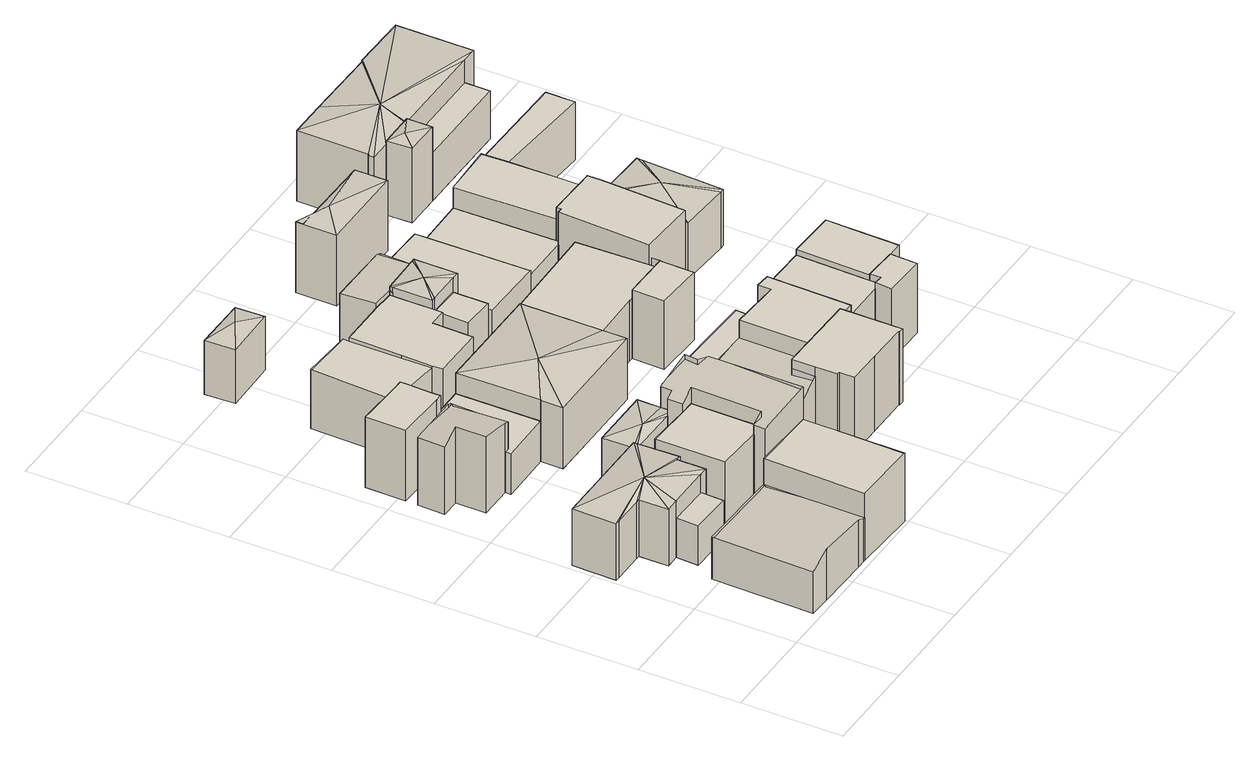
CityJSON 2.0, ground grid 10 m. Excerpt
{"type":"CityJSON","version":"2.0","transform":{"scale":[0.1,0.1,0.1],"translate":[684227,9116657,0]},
"CityObjects":{
"building1":{"type":"Building","attributes":{"Building Type":"Residential","Roof Shape":"gable","Roof Material":"Clay Tile Shingle","Roof Material Code":"3","Roof Direction":"west","Building Height":4.39,"Roof Slope":25.9,"Footprint Area":89.9,"Solar PV Capacity Low":11.26,"Solar PV Capacity High":14.78,"Solar Annual Energy Low":16232,"Solar Annual Energy High":21392,"Suitable PV Area":67.2},"geometry":[{"type":"MultiSurface","lod":"2.2","boundaries":[[[0,1,2,3,4,5,6]],[[6,5,7,8]],[[5,4,9,7]],[[4,3,10,9]],[[3,2,11,10]],[[2,1,12,11]],[[1,0,13,12]],[[0,6,8,13]],[[8,7,9,10,11,12,13]]]}]},
"building2":{"type":"Building","attributes":{"Building Type":"Residential","Roof Shape":"hip","Roof Material":"Concrete Glazed Tile","Roof Material Code":"1","Roof Direction":"west","Building Height":6.03,"Roof Slope":26.2,"Footprint Area":68.13,"Solar PV Capacity Low":8.53,"Solar PV Capacity High":11.2,"Solar Annual Energy Low":12301,"Solar Annual Energy High":16211,"Suitable PV Area":50.93},"geometry":[{"type":"MultiSurface","lod":"2.2","boundaries":[[[14,15,16,17,18,19,20,21,22,23,24,25,26]],[[26,25,27,28]],[[25,24,29,27]],[[24,23,30,29]],[[23,22,31,30]],[[22,21,32,31]],[[21,20,33,32]],[[20,19,34,33]],[[19,18,35,34]],[[18,17,36,35]],[[17,16,37,36]],[[16,15,38,37]],[[15,14,39,38]],[[14,26,28,39]],[[28,27,40]],[[27,29,40]],[[29,30,40]],[[30,31,40]],[[31,32,40]],[[32,33,40]],[[33,34,40]],[[34,35,40]],[[35,36,40]],[[36,37,40]],[[37,38,40]],[[38,39,40]],[[39,28,40]]]}]},
"building3":{"type":"Building","attributes":{"Building Type":"Residential","Roof Shape":"shed","Roof Material":"Concrete Glazed Tile","Roof Material Code":"1","Roof Direction":"west","Building Height":4.14,"Roof Slope":12,"Footprint Area":9.91,"Solar PV Capacity Low":1.24,"Solar PV Capacity High":1.63,"Solar Annual Energy Low":1789,"Solar Annual Energy High":2358,"Suitable PV Area":7.41},"geometry":[{"type":"MultiSurface","lod":"2.2","boundaries":[[[15,14,41,42]],[[42,41,43,44]],[[41,14,45,43]],[[14,15,46,45]],[[15,42,44,46]],[[44,43,45,46]]]}]},
"building4":{"type":"Building","attributes":{"Building Type":"Residential","Roof Shape":"gable","Roof Material":"Concrete Glazed Tile","Roof Material Code":"1","Roof Direction":"west","Building Height":7.17,"Roof Slope":28.4,"Footprint Area":26.65,"Solar PV Capacity Low":3.34,"Solar PV Capacity High":4.38,"Solar Annual Energy Low":4812,"Solar Annual Energy High":6342,"Suitable PV Area":19.92},"geometry":[{"type":"MultiSurface","lod":"2.2","boundaries":[[[47,48,49,50,51,52,53,54,55]],[[55,54,56,57]],[[54,53,58,56]],[[53,52,59,58]],[[52,51,60,59]],[[51,50,61,60]],[[50,49,62,61]],[[49,48,63,62]],[[48,47,64,63]],[[47,55,57,64]],[[57,56,58,59,60,61,62,63,64]]]}]},
"building5":{"type":"Building","attributes":{"Building Type":"Residential","Roof Shape":"flat","Roof Material":"Concrete Glazed Tile","Roof Material Code":"1","Roof Direction":"west","Building Height":7.45,"Roof Slope":13.1,"Footprint Area":23.4,"Solar PV Capacity Low":2.93,"Solar PV Capacity High":3.85,"Solar Annual Energy Low":4224,"Solar Annual Energy High":5567,"Suitable PV Area":17.49},"geometry":[{"type":"MultiSurface","lod":"2.2","boundaries":[[[65,66,67,68,69,70,71,72]],[[72,71,73,74]],[[71,70,75,73]],[[70,69,76,75]],[[69,68,77,76]],[[68,67,78,77]],[[67,66,79,78]],[[66,65,80,79]],[[65,72,74,80]],[[74,73,75,76,77,78,79,80]]]}]},
"building6":{"type":"Building","attributes":{"Building Type":"Residential","Roof Shape":"gable","Roof Material":"Clay Tile Shingle","Roof Material Code":"3","Roof Direction":"west","Building Height":7.09,"Roof Slope":31.6,"Footprint Area":66.88,"Solar PV Capacity Low":8.37,"Solar PV Capacity High":11,"Solar Annual Energy Low":12074,"Solar Annual Energy High":15913,"Suitable PV Area":49.99},"geometry":[{"type":"MultiSurface","lod":"2.2","boundaries":[[[81,82,5,4]],[[4,5,83,84]],[[5,82,85,83]],[[82,81,86,85]],[[81,4,84,86]],[[84,83,85,86]]]}]},
"building7":{"type":"Building","attributes":{"Building Type":"Residential","Roof Shape":"shed","Roof Material":"Concrete Glazed Tile","Roof Material Code":"1","Roof Direction":"west","Building Height":6.28,"Roof Slope":19.3,"Footprint Area":43.24,"Solar PV Capacity Low":5.41,"Solar PV Capacity High":7.11,"Solar Annual Energy Low":7806,"Solar Annual Energy High":10288,"Suitable PV Area":32.32},"geometry":[{"type":"MultiSurface","lod":"2.2","boundaries":[[[87,88,89,90,91,92]],[[92,91,93,94]],[[91,90,95,93]],[[90,89,96,95]],[[89,88,97,96]],[[88,87,98,97]],[[87,92,94,98]],[[94,93,95,96,97,98]]]}]},
"building8":{"type":"Building","attributes":{"Building Type":"Residential","Roof Shape":"flat","Roof Material":"Concrete Glazed Tile","Roof Material Code":"1","Roof Direction":"west","Building Height":4.26,"Roof Slope":13,"Footprint Area":41.93,"Solar PV Capacity Low":5.25,"Solar PV Capacity High":6.89,"Solar Annual Energy Low":7569,"Solar Annual Energy High":9976,"Suitable PV Area":31.34},"geometry":[{"type":"MultiSurface","lod":"2.2","boundaries":[[[70,69,68,51,50,49,48,47,99,100,101,102]],[[102,101,103,104]],[[101,100,105,103]],[[100,99,106,105]],[[99,47,107,106]],[[47,48,108,107]],[[48,49,109,108]],[[49,50,110,109]],[[50,51,111,110]],[[51,68,112,111]],[[68,69,113,112]],[[69,70,114,113]],[[70,102,104,114]],[[104,103,105,106,107,108,109,110,111,112,113,114]]]}]},
"building9":{"type":"Building","attributes":{"Building Type":"Residential","Roof Shape":"hip","Roof Material":"Concrete Glazed Tile","Roof Material Code":"1","Roof Direction":"west","Building Height":5.39,"Roof Slope":21.5,"Footprint Area":21.39,"Solar PV Capacity Low":2.68,"Solar PV Capacity High":3.52,"Solar Annual Energy Low":3862,"Solar Annual Energy High":5089,"Suitable PV Area":15.99},"geometry":[{"type":"MultiSurface","lod":"2.2","boundaries":[[[115,20,19,116,117,118,119]],[[119,118,120,121]],[[118,117,122,120]],[[117,116,123,122]],[[116,19,124,123]],[[19,20,125,124]],[[20,115,126,125]],[[115,119,121,126]],[[121,120,127]],[[120,122,127]],[[122,123,127]],[[123,124,127]],[[124,125,127]],[[125,126,127]],[[126,121,127]]]}]},
"building10":{"type":"Building","attributes":{"Building Type":"Residential","Roof Shape":"gable","Roof Material":"Concrete Glazed Tile","Roof Material Code":"1","Roof Direction":"west","Building Height":6.14,"Roof Slope":33.3,"Footprint Area":48.23,"Solar PV Capacity Low":6.04,"Solar PV Capacity High":7.93,"Solar Annual Energy Low":8707,"Solar Annual Energy High":11476,"Suitable PV Area":36.05},"geometry":[{"type":"MultiSurface","lod":"2.2","boundaries":[[[128,65,72,71,129,130,131,132]],[[132,131,133,134]],[[131,130,135,133]],[[130,129,136,135]],[[129,71,137,136]],[[71,72,138,137]],[[72,65,139,138]],[[65,128,140,139]],[[128,132,134,140]],[[134,133,135,136,137,138,139,140]]]}]},
"building11":{"type":"Building","attributes":{"Building Type":"Residential","Roof Shape":"gable","Roof Material":"Concrete Glazed Tile","Roof Material Code":"1","Roof Direction":"west","Building Height":7.21,"Roof Slope":28.9,"Footprint Area":61.35,"Solar PV Capacity Low":7.68,"Solar PV Capacity High":10.09,"Solar Annual Energy Low":11076,"Solar Annual Energy High":14598,"Suitable PV Area":45.86},"geometry":[{"type":"MultiSurface","lod":"2.2","boundaries":[[[118,117,116,91,90,89,88,141,142,143,144,145]],[[145,144,146,147]],[[144,143,148,146]],[[143,142,149,148]],[[142,141,150,149]],[[141,88,151,150]],[[88,89,152,151]],[[89,90,153,152]],[[90,91,154,153]],[[91,116,155,154]],[[116,117,156,155]],[[117,118,157,156]],[[118,145,147,157]],[[147,146,148,149,150,151,152,153,154,155,156,157]]]}]},
"building12":{"type":"Building","attributes":{"Building Type":"Residential","Roof Shape":"hip","Roof Material":"Concrete Glazed Tile","Roof Material Code":"1","Roof Direction":"west","Building Height":5.72,"Roof Slope":24,"Footprint Area":15.98,"Solar PV Capacity Low":2,"Solar PV Capacity High":2.63,"Solar Annual Energy Low":2885,"Solar Annual Energy High":3803,"Suitable PV Area":11.95},"geometry":[{"type":"MultiSurface","lod":"2.2","boundaries":[[[158,159,160,161]],[[161,160,162,163]],[[160,159,164,162]],[[159,158,165,164]],[[158,161,163,165]],[[163,162,166]],[[162,164,166]],[[164,165,166]],[[165,163,166]]]}]},
"building13":{"type":"Building","attributes":{"Building Type":"Residential","Roof Shape":"hip","Roof Material":"Concrete Glazed Tile","Roof Material Code":"1","Roof Direction":"west","Building Height":6.48,"Roof Slope":21.2,"Footprint Area":120.11,"Solar PV Capacity Low":15.04,"Solar PV Capacity High":19.75,"Solar Annual Energy Low":21685,"Solar Annual Energy High":28579,"Suitable PV Area":89.78},"geometry":[{"type":"MultiSurface","lod":"2.2","boundaries":[[[167,102,100,101,168,169,170]],[[170,169,171,172]],[[169,168,173,171]],[[168,101,174,173]],[[101,100,175,174]],[[100,102,176,175]],[[102,167,177,176]],[[167,170,172,177]],[[172,171,178]],[[171,173,178]],[[173,174,178]],[[174,175,178]],[[175,176,178]],[[176,177,178]],[[177,172,178]]]}]},
"building14":{"type":"Building","attributes":{"Building Type":"Residential","Roof Shape":"flat","Roof Material":"Concrete Glazed Tile","Roof Material Code":"1","Roof Direction":"west","Building Height":6.45,"Roof Slope":14,"Footprint Area":58.91,"Solar PV Capacity Low":7.38,"Solar PV Capacity High":9.69,"Solar Annual Energy Low":10636,"Solar Annual Energy High":14017,"Suitable PV Area":44.03},"geometry":[{"type":"MultiSurface","lod":"2.2","boundaries":[[[179,180,181,182,183,184,185,131,130,129]],[[129,130,186,187]],[[130,131,188,186]],[[131,185,189,188]],[[185,184,190,189]],[[184,183,191,190]],[[183,182,192,191]],[[182,181,193,192]],[[181,180,194,193]],[[180,179,195,194]],[[179,129,187,195]],[[187,186,188,189,190,191,192,193,194,195]]]}]},
"building15":{"type":"Building","attributes":{"Building Type":"Residential","Roof Shape":"gable","Roof Material":"Concrete Glazed Tile","Roof Material Code":"1","Roof Direction":"west","Building Height":5.86,"Roof Slope":29.1,"Footprint Area":40.79,"Solar PV Capacity Low":5.11,"Solar PV Capacity High":6.71,"Solar Annual Energy Low":7364,"Solar Annual Energy High":9706,"Suitable PV Area":30.49},"geometry":[{"type":"MultiSurface","lod":"2.2","boundaries":[[[196,143,142,197,198,199]],[[199,198,200,201]],[[198,197,202,200]],[[197,142,203,202]],[[142,143,204,203]],[[143,196,205,204]],[[196,199,201,205]],[[201,200,202,203,204,205]]]}]},
"building16":{"type":"Building","attributes":{"Building Type":"Residential","Roof Shape":"shed","Roof Material":"Concrete Glazed Tile","Roof Material Code":"1","Roof Direction":"west","Building Height":7.79,"Roof Slope":19.8,"Footprint Area":51.89,"Solar PV Capacity Low":6.5,"Solar PV Capacity High":8.53,"Solar Annual Energy Low":9368,"Solar Annual Energy High":12346,"Suitable PV Area":38.79},"geometry":[{"type":"MultiSurface","lod":"2.2","boundaries":[[[199,198,197,206,207,208,209,210,211,212,213,214]],[[214,213,215,216]],[[213,212,217,215]],[[212,211,218,217]],[[211,210,219,218]],[[210,209,220,219]],[[209,208,221,220]],[[208,207,222,221]],[[207,206,223,222]],[[206,197,224,223]],[[197,198,225,224]],[[198,199,226,225]],[[199,214,216,226]],[[216,215,217,218,219,220,221,222,223,224,225,226]]]}]},
"building17":{"type":"Building","attributes":{"Building Type":"Residential","Roof Shape":"shed","Roof Material":"Concrete Glazed Tile","Roof Material Code":"1","Roof Direction":"west","Building Height":5.9,"Roof Slope":16.7,"Footprint Area":11.25,"Solar PV Capacity Low":1.41,"Solar PV Capacity High":1.85,"Solar Annual Energy Low":2031,"Solar Annual Energy High":2676,"Suitable PV Area":8.41},"geometry":[{"type":"MultiSurface","lod":"2.2","boundaries":[[[227,228,229,230]],[[230,229,231,232]],[[229,228,233,231]],[[228,227,234,233]],[[227,230,232,234]],[[232,231,233,234]]]}]},
"building18":{"type":"Building","attributes":{"Building Type":"Residential","Roof Shape":"flat","Roof Material":"Concrete Glazed Tile","Roof Material Code":"1","Roof Direction":"west","Building Height":4.16,"Roof Slope":13.7,"Footprint Area":43.39,"Solar PV Capacity Low":5.43,"Solar PV Capacity High":7.14,"Solar Annual Energy Low":7834,"Solar Annual Energy High":10324,"Suitable PV Area":32.43},"geometry":[{"type":"MultiSurface","lod":"2.2","boundaries":[[[145,144,143,196,235,236,237,238]],[[238,237,239,240]],[[237,236,241,239]],[[236,235,242,241]],[[235,196,243,242]],[[196,143,244,243]],[[143,144,245,244]],[[144,145,246,245]],[[145,238,240,246]],[[240,239,241,242,243,244,245,246]]]}]},
"building19":{"type":"Building","attributes":{"Building Type":"Residential","Roof Shape":"gable","Roof Material":"Concrete Glazed Tile","Roof Material Code":"1","Roof Direction":"west","Building Height":6.76,"Roof Slope":30.3,"Footprint Area":23.25,"Solar PV Capacity Low":2.91,"Solar PV Capacity High":3.82,"Solar Annual Energy Low":4197,"Solar Annual Energy High":5531,"Suitable PV Area":17.38},"geometry":[{"type":"MultiSurface","lod":"2.2","boundaries":[[[247,185,184,183,184,248,249,250]],[[250,249,251,252]],[[249,248,253,251]],[[248,184,254,253]],[[184,183,255,254]],[[184,185,256,254]],[[185,247,257,256]],[[247,250,252,257]],[[252,251,253,254,255,254,256,257]]]}]},
"building20":{"type":"Building","attributes":{"Building Type":"Residential","Roof Shape":"hip","Roof Material":"Concrete Glazed Tile","Roof Material Code":"1","Roof Direction":"west","Building Height":7.37,"Roof Slope":22.9,"Footprint Area":19.22,"Solar PV Capacity Low":2.41,"Solar PV Capacity High":3.16,"Solar Annual Energy Low":3471,"Solar Annual Energy High":4574,"Suitable PV Area":14.37},"geometry":[{"type":"MultiSurface","lod":"2.2","boundaries":[[[248,184,183,258,229,228,259,260]],[[260,259,261,262]],[[259,228,263,261]],[[228,229,264,263]],[[229,258,265,264]],[[258,183,266,265]],[[183,184,267,266]],[[184,248,268,267]],[[248,260,262,268]],[[262,261,269]],[[261,263,269]],[[263,264,269]],[[264,265,269]],[[265,266,269]],[[266,267,269]],[[267,268,269]],[[268,262,269]]]}]},
"building21":{"type":"Building","attributes":{"Building Type":"Residential","Roof Shape":"shed","Roof Material":"Concrete Glazed Tile","Roof Material Code":"1","Roof Direction":"west","Building Height":7.7,"Roof Slope":10.1,"Footprint Area":47.37,"Solar PV Capacity Low":5.93,"Solar PV Capacity High":7.79,"Solar Annual Energy Low":8552,"Solar Annual Energy High":11271,"Suitable PV Area":35.41},"geometry":[{"type":"MultiSurface","lod":"2.2","boundaries":[[[236,235,196,199,214,213,270,271]],[[271,270,272,273]],[[270,213,274,272]],[[213,214,275,274]],[[214,199,276,275]],[[199,196,277,276]],[[196,235,278,277]],[[235,236,279,278]],[[236,271,273,279]],[[273,272,274,275,276,277,278,279]]]}]},
"building22":{"type":"Building","attributes":{"Building Type":"Residential","Roof Shape":"flat","Roof Material":"Concrete Glazed Tile","Roof Material Code":"1","Roof Direction":"west","Building Height":6.39,"Roof Slope":11.7,"Footprint Area":83.5,"Solar PV Capacity Low":10.46,"Solar PV Capacity High":13.73,"Solar Annual Energy Low":15076,"Solar Annual Energy High":19869,"Suitable PV Area":62.42},"geometry":[{"type":"MultiSurface","lod":"2.2","boundaries":[[[167,170,280,281,282,283,284]],[[284,283,285,286]],[[283,282,287,285]],[[282,281,288,287]],[[281,280,289,288]],[[280,170,290,289]],[[170,167,291,290]],[[167,284,286,291]],[[286,285,287,288,289,290,291]]]}]},
"building23":{"type":"Building","attributes":{"Building Type":"Residential","Roof Shape":"shed","Roof Material":"Concrete Glazed Tile","Roof Material Code":"1","Roof Direction":"west","Building Height":7.17,"Roof Slope":12.4,"Footprint Area":16.18,"Solar PV Capacity Low":2.03,"Solar PV Capacity High":2.66,"Solar Annual Energy Low":2921,"Solar Annual Energy High":3849,"Suitable PV Area":12.09},"geometry":[{"type":"MultiSurface","lod":"2.2","boundaries":[[[282,281,292,293,283]],[[283,293,294,295]],[[293,292,296,294]],[[292,281,297,296]],[[281,282,298,297]],[[282,283,295,298]],[[294,296,297,298,295]]]}]},
"building24":{"type":"Building","attributes":{"Building Type":"Residential","Roof Shape":"shed","Roof Material":"Concrete Glazed Tile","Roof Material Code":"1","Roof Direction":"west","Building Height":5.1,"Roof Slope":19.2,"Footprint Area":72.24,"Solar PV Capacity Low":9.05,"Solar PV Capacity High":11.88,"Solar Annual Energy Low":13043,"Solar Annual Energy High":17190,"Suitable PV Area":54},"geometry":[{"type":"MultiSurface","lod":"2.2","boundaries":[[[249,248,260,259,228,227,299,300,301,302,303]],[[303,302,304,305]],[[302,301,306,304]],[[301,300,307,306]],[[300,299,308,307]],[[299,227,309,308]],[[227,228,310,309]],[[228,259,311,310]],[[259,260,312,311]],[[260,248,313,312]],[[248,249,314,313]],[[249,303,305,314]],[[305,304,306,307,308,309,310,311,312,313,314]]]}]},
"building25":{"type":"Building","attributes":{"Building Type":"Residential","Roof Shape":"flat","Roof Material":"Concrete Glazed Tile","Roof Material Code":"1","Roof Direction":"west","Building Height":6.85,"Roof Slope":13.5,"Footprint Area":41.63,"Solar PV Capacity Low":5.21,"Solar PV Capacity High":6.85,"Solar Annual Energy Low":7515,"Solar Annual Energy High":9905,"Suitable PV Area":31.12},"geometry":[{"type":"MultiSurface","lod":"2.2","boundaries":[[[271,270,315,316,317,318,319]],[[319,318,320,321]],[[318,317,322,320]],[[317,316,323,322]],[[316,315,324,323]],[[315,270,325,324]],[[270,271,326,325]],[[271,319,321,326]],[[321,320,322,323,324,325,326]]]}]},
"building26":{"type":"Building","attributes":{"Building Type":"Residential","Roof Shape":"shed","Roof Material":"Concrete Glazed Tile","Roof Material Code":"1","Roof Direction":"west","Building Height":7.42,"Roof Slope":15.5,"Footprint Area":10.78,"Solar PV Capacity Low":1.35,"Solar PV Capacity High":1.77,"Solar Annual Energy Low":1946,"Solar Annual Energy High":2565,"Suitable PV Area":8.06},"geometry":[{"type":"MultiSurface","lod":"2.2","boundaries":[[[327,318,317,316,328,329]],[[329,328,330,331]],[[328,316,332,330]],[[316,317,333,332]],[[317,318,334,333]],[[318,327,335,334]],[[327,329,331,335]],[[331,330,332,333,334,335]]]}]},
"building27":{"type":"Building","attributes":{"Building Type":"Residential","Roof Shape":"hip","Roof Material":"Concrete Glazed Tile","Roof Material Code":"1","Roof Direction":"west","Building Height":7.48,"Roof Slope":28.8,"Footprint Area":29.44,"Solar PV Capacity Low":3.69,"Solar PV Capacity High":4.84,"Solar Annual Energy Low":5316,"Solar Annual Energy High":7006,"Suitable PV Area":22.01},"geometry":[{"type":"MultiSurface","lod":"2.2","boundaries":[[[336,337,338,339,340,341]],[[341,340,342,343]],[[340,339,344,342]],[[339,338,345,344]],[[338,337,346,345]],[[337,336,347,346]],[[336,341,343,347]],[[343,342,348]],[[342,344,348]],[[344,345,348]],[[345,346,348]],[[346,347,348]],[[347,343,348]]]}]},
"building28":{"type":"Building","attributes":{"Building Type":"Residential","Roof Shape":"flat","Roof Material":"Concrete Glazed Tile","Roof Material Code":"1","Roof Direction":"west","Building Height":4.45,"Roof Slope":7.1,"Footprint Area":58.29,"Solar PV Capacity Low":7.3,"Solar PV Capacity High":9.59,"Solar Annual Energy Low":10524,"Solar Annual Energy High":13870,"Suitable PV Area":43.57},"geometry":[{"type":"MultiSurface","lod":"2.2","boundaries":[[[302,301,349,350,351,352]],[[352,351,353,354]],[[351,350,355,353]],[[350,349,356,355]],[[349,301,357,356]],[[301,302,358,357]],[[302,352,354,358]],[[354,353,355,356,357,358]]]}]},
"building29":{"type":"Building","attributes":{"Building Type":"Residential","Roof Shape":"shed","Roof Material":"Concrete Glazed Tile","Roof Material Code":"1","Roof Direction":"west","Building Height":7.25,"Roof Slope":17.3,"Footprint Area":37.64,"Solar PV Capacity Low":4.71,"Solar PV Capacity High":6.19,"Solar Annual Energy Low":6796,"Solar Annual Energy High":8956,"Suitable PV Area":28.14},"geometry":[{"type":"MultiSurface","lod":"2.2","boundaries":[[[359,319,318,327,360,361,362]],[[362,361,363,364]],[[361,360,365,363]],[[360,327,366,365]],[[327,318,367,366]],[[318,319,368,367]],[[319,359,369,368]],[[359,362,364,369]],[[364,363,365,366,367,368,369]]]}]},
"building30":{"type":"Building","attributes":{"Building Type":"Residential","Roof Shape":"shed","Roof Material":"Concrete Glazed Tile","Roof Material Code":"1","Roof Direction":"west","Building Height":7.83,"Roof Slope":13.6,"Footprint Area":59.16,"Solar PV Capacity Low":7.41,"Solar PV Capacity High":9.73,"Solar Annual Energy Low":10681,"Solar Annual Energy High":14077,"Suitable PV Area":44.22},"geometry":[{"type":"MultiSurface","lod":"2.2","boundaries":[[[370,351,350,349,371,372,373,374]],[[374,373,375,376]],[[373,372,377,375]],[[372,371,378,377]],[[371,349,379,378]],[[349,350,380,379]],[[350,351,381,380]],[[351,370,382,381]],[[370,374,376,382]],[[376,375,377,378,379,380,381,382]]]}]},
"building31":{"type":"Building","attributes":{"Building Type":"Residential","Roof Shape":"gable","Roof Material":"Concrete Glazed Tile","Roof Material Code":"1","Roof Direction":"west","Building Height":6.74,"Roof Slope":34.7,"Footprint Area":53.46,"Solar PV Capacity Low":6.69,"Solar PV Capacity High":8.79,"Solar Annual Energy Low":9653,"Solar Annual Energy High":12721,"Suitable PV Area":39.96},"geometry":[{"type":"MultiSurface","lod":"2.2","boundaries":[[[383,384,352,351,370]],[[370,351,385,386]],[[351,352,387,385]],[[352,384,388,387]],[[384,383,389,388]],[[383,370,386,389]],[[386,385,387,388,389]]]}]},
"building32":{"type":"Building","attributes":{"Building Type":"Residential","Roof Shape":"hip","Roof Material":"Concrete Glazed Tile","Roof Material Code":"1","Roof Direction":"west","Building Height":5.98,"Roof Slope":20.1,"Footprint Area":49.46,"Solar PV Capacity Low":6.19,"Solar PV Capacity High":8.13,"Solar Annual Energy Low":8930,"Solar Annual Energy High":11769,"Suitable PV Area":36.97},"geometry":[{"type":"MultiSurface","lod":"2.2","boundaries":[[[390,391,392,393,394,395,396]],[[396,395,397,398]],[[395,394,399,397]],[[394,393,400,399]],[[393,392,401,400]],[[392,391,402,401]],[[391,390,403,402]],[[390,396,398,403]],[[398,397,404]],[[397,399,404]],[[399,400,404]],[[400,401,404]],[[401,402,404]],[[402,403,404]],[[403,398,404]]]}]},
"building33":{"type":"Building","attributes":{"Building Type":"Residential","Roof Shape":"hip","Roof Material":"Concrete Glazed Tile","Roof Material Code":"1","Roof Direction":"west","Building Height":7.89,"Roof Slope":20.6,"Footprint Area":9.21,"Solar PV Capacity Low":1.15,"Solar PV Capacity High":1.51,"Solar Annual Energy Low":1662,"Solar Annual Energy High":2191,"Suitable PV Area":6.88},"geometry":[{"type":"MultiSurface","lod":"2.2","boundaries":[[[405,406,407,408]],[[408,407,409,410]],[[407,406,411,409]],[[406,405,412,411]],[[405,408,410,412]],[[410,409,413]],[[409,411,413]],[[411,412,413]],[[412,410,413]]]}]},
"building34":{"type":"Building","attributes":{"Building Type":"Residential","Roof Shape":"shed","Roof Material":"Concrete Glazed Tile","Roof Material Code":"1","Roof Direction":"west","Building Height":6.21,"Roof Slope":19.2,"Footprint Area":28.29,"Solar PV Capacity Low":3.54,"Solar PV Capacity High":4.65,"Solar Annual Energy Low":5107,"Solar Annual Energy High":6730,"Suitable PV Area":21.14},"geometry":[{"type":"MultiSurface","lod":"2.2","boundaries":[[[384,383,414,415]],[[415,414,416,417]],[[414,383,418,416]],[[383,384,419,418]],[[384,415,417,419]],[[417,416,418,419]]]}]},
"building35":{"type":"Building","attributes":{"Building Type":"Residential","Roof Shape":"hip","Roof Material":"Concrete Glazed Tile","Roof Material Code":"1","Roof Direction":"west","Building Height":7.5,"Roof Slope":21.4,"Footprint Area":133.95,"Solar PV Capacity Low":16.77,"Solar PV Capacity High":22.03,"Solar Annual Energy Low":24183,"Solar Annual Energy High":31872,"Suitable PV Area":100.13},"geometry":[{"type":"MultiSurface","lod":"2.2","boundaries":[[[420,421,422,423,424,407,406,425,406,426,427,428,429,430]],[[430,429,431,432]],[[429,428,433,431]],[[428,427,434,433]],[[427,426,435,434]],[[426,406,436,435]],[[406,425,437,436]],[[406,407,438,436]],[[407,424,439,438]],[[424,423,440,439]],[[423,422,441,440]],[[422,421,442,441]],[[421,420,443,442]],[[420,430,432,443]],[[432,431,444]],[[431,433,444]],[[433,434,444]],[[434,435,444]],[[435,436,444]],[[436,437,444]],[[436,438,444]],[[438,439,444]],[[439,440,444]],[[440,441,444]],[[441,442,444]],[[442,443,444]],[[443,432,444]]]}]},
"building36":{"type":"Building","attributes":{"Building Type":"Residential","Roof Shape":"flat","Roof Material":"Concrete Glazed Tile","Roof Material Code":"1","Roof Direction":"west","Building Height":5.08,"Roof Slope":12,"Footprint Area":25.42,"Solar PV Capacity Low":3.18,"Solar PV Capacity High":4.18,"Solar Annual Energy Low":4589,"Solar Annual Energy High":6048,"Suitable PV Area":19},"geometry":[{"type":"MultiSurface","lod":"2.2","boundaries":[[[426,406,405,445]],[[445,405,446,447]],[[405,406,448,446]],[[406,426,449,448]],[[426,445,447,449]],[[447,446,448,449]]]}]}
},
"vertices":[
[44,8,0],[67,7,0],[122,6,0],[131,6,0],[133,6,0],[135,106,0],[46,108,0],[135,106,44],[46,108,45],[133,6,45],[131,6,46],[122,6,50],[67,7,54],[44,8,44],
[59,150,0],[103,150,0],[112,150,0],[112,178,0],[117,178,0],[116,220,0],[116,223,0],[6,223,0],[5,179,0],[10,179,0],[41,179,0],[45,179,0],[45,150,0],[45,179,60],[45,150,60],[41,179,60],[10,179,60],[5,179,60],[6,223,60],[116,223,60],[116,220,60],[117,178,60],[112,178,60],[112,150,60],[103,150,60],[59,150,60],[67,186,67],
[58,128,0],[102,127,0],[58,128,42],[102,127,41],[59,150,42],[103,150,41],
[71,324,0],[76,324,0],[75,353,0],[76,380,0],[71,380,0],[19,381,0],[18,354,0],[37,354,0],[37,324,0],[37,354,81],[37,324,81],[18,354,72],[19,381,72],[71,380,74],[76,380,72],[75,353,72],[76,324,72],[71,324,74],
[70,431,0],[20,433,0],[19,393,0],[71,391,0],[78,391,0],[78,402,0],[79,426,0],[79,431,0],[79,426,75],[79,431,75],[78,402,75],[78,391,75],[71,391,75],[19,393,75],[20,433,75],[70,431,75],
[199,3,0],[202,104,0],[135,106,72],[133,6,71],[202,104,71],[199,3,73],
[123,137,0],[172,136,0],[185,136,0],[186,205,0],[171,205,0],[123,206,0],[171,205,63],[123,206,65],[186,205,63],[185,136,63],[172,136,63],[123,137,65],
[71,318,0],[126,319,0],[125,319,0],[125,402,0],[125,319,43],[125,402,43],[126,319,43],[71,318,43],[71,324,43],[76,324,43],[75,353,43],[76,380,43],[71,380,43],[71,391,43],[78,391,43],[78,402,43],
[116,254,0],[171,220,0],[179,220,0],[179,231,0],[179,254,0],[179,231,54],[179,254,54],[179,220,54],[171,220,54],[116,220,54],[116,223,54],[116,254,54],[147,231,57],
[72,515,0],[124,425,0],[125,455,0],[126,507,0],[127,513,0],[126,507,61],[127,513,61],[125,455,62],[124,425,63],[79,426,67],[79,431,67],[70,431,61],[72,515,63],
[172,125,0],[242,126,0],[241,218,0],[223,219,0],[224,232,0],[223,219,81],[224,232,81],[241,218,73],[242,126,72],[172,125,73],[172,136,73],[185,136,79],[186,205,80],[171,205,72],[171,220,72],[179,220,76],[179,231,76],
[72,619,0],[73,589,0],[128,590,0],[127,619,0],[128,590,57],[127,619,57],[73,589,57],[72,619,57],[105,607,60],
[240,402,0],[125,297,0],[240,297,0],[240,321,0],[240,297,65],[240,321,65],[125,297,65],[125,319,65],[126,319,65],[125,402,65],[240,402,65],[168,345,73],
[125,414,0],[178,414,0],[179,454,0],[197,454,0],[197,503,0],[197,506,0],[175,507,0],[125,455,65],[124,425,65],[126,507,65],[175,507,65],[197,506,65],[197,503,65],[197,454,65],[179,454,65],[178,414,65],[125,414,65],
[294,217,0],[263,126,0],[263,149,0],[293,149,0],[263,149,70],[293,149,59],[263,126,70],[242,126,59],[241,218,59],[294,217,59],
[263,104,0],[266,104,0],[266,89,0],[302,89,0],[345,89,0],[345,88,0],[350,88,0],[350,144,0],[350,149,0],[350,144,78],[350,149,78],[350,88,78],[345,88,78],[345,89,78],[302,89,79],[266,89,80],[266,104,80],[263,104,80],[263,126,80],[263,149,80],[293,149,79],
[234,430,0],[234,464,0],[201,464,0],[200,431,0],[201,464,60],[200,431,60],[234,464,59],[234,430,59],
[347,215,0],[347,228,0],[348,250,0],[224,254,0],[348,250,42],[224,254,42],[347,228,42],[347,215,42],[294,217,42],[241,218,42],[223,219,42],[224,232,42],
[175,543,0],[239,507,0],[240,539,0],[240,542,0],[240,539,70],[240,542,68],[239,507,70],[197,506,70],[197,503,68],[175,507,70],[175,543,68],
[197,464,0],[242,464,0],[242,507,0],[242,464,74],[242,507,74],[234,464,74],[201,464,74],[197,464,74],[197,503,74],[197,506,74],[239,507,74],[219,485,77],
[360,144,0],[362,227,0],[360,144,77],[362,227,77],[350,144,77],[350,149,77],[293,149,78],[294,217,78],[347,215,77],[347,228,77],
[290,322,0],[294,322,0],[344,322,0],[344,330,0],[342,404,0],[344,330,64],[342,404,64],[344,322,64],[294,322,64],[290,322,64],[240,321,64],[240,402,64],
[293,290,0],[343,288,0],[343,288,72],[344,330,72],[293,290,73],[294,322,73],[344,322,72],
[234,426,0],[303,426,0],[303,427,0],[302,531,0],[302,539,0],[302,531,51],[302,539,51],[303,427,51],[303,426,51],[234,426,53],[234,430,53],[234,464,53],[242,464,53],[242,507,53],[239,507,53],[240,539,53],
[360,143,0],[401,143,0],[410,142,0],[410,153,0],[412,226,0],[410,153,68],[412,226,68],[410,142,68],[401,143,68],[360,143,68],[360,144,68],[362,227,68],
[445,152,0],[400,126,0],[444,125,0],[400,126,75],[444,125,74],[401,143,75],[410,142,75],[410,153,75],[445,152,74],
[330,613,0],[240,614,0],[240,621,0],[239,621,0],[239,581,0],[330,581,0],[239,581,75],[330,581,75],[239,621,75],[240,621,75],[240,614,75],[330,613,75],[270,605,78],
[354,427,0],[359,427,0],[359,432,0],[358,532,0],[359,432,45],[358,532,45],[359,427,45],[354,427,45],[303,427,45],[302,531,45],
[461,225,0],[461,152,0],[462,197,0],[463,225,0],[462,197,73],[463,225,73],[461,152,73],[445,152,73],[410,153,74],[412,226,74],[461,225,73],
[413,432,0],[350,336,0],[411,334,0],[415,418,0],[415,432,0],[415,418,78],[415,432,78],[411,334,78],[350,336,80],[354,427,80],[359,427,80],[359,432,80],[413,432,78],
[411,511,0],[410,533,0],[359,432,68],[413,432,67],[358,532,67],[410,533,69],[411,511,69],
[422,418,0],[418,335,0],[471,332,0],[475,332,0],[479,414,0],[479,419,0],[423,421,0],[479,419,60],[423,421,60],[479,414,60],[475,332,60],[471,332,60],[418,335,60],[422,418,60],[453,381,64],
[412,582,0],[412,607,0],[375,607,0],[376,582,0],[375,607,79],[376,582,79],[412,607,79],[412,582,79],[390,597,81],
[523,503,0],[523,532,0],[523,503,62],[523,532,62],[411,511,63],[410,533,63],
[395,684,0],[356,684,0],[355,613,0],[354,613,0],[354,607,0],[411,607,0],[515,607,0],[531,607,0],[531,683,0],[472,684,0],[472,683,0],[472,684,75],[472,683,75],[531,683,75],[531,607,75],[515,607,75],[412,607,75],[411,607,75],[375,607,75],[354,607,75],[354,613,75],[355,613,75],[356,684,75],[395,684,75],[417,636,81],
[515,582,0],[412,582,51],[515,582,51],[412,607,51],[515,607,51]
]}
